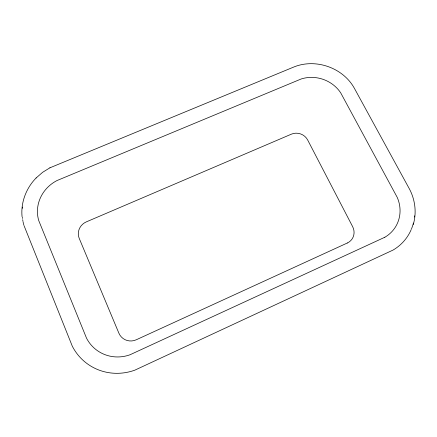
<?xml version="1.0" encoding="UTF-8"?>
<svg xmlns="http://www.w3.org/2000/svg" width="437" height="437" viewBox="0 0 437 437"><rect width="100%" height="100%" fill="white"/><g stroke="black" fill="none" stroke-linecap="round" stroke-linejoin="round"><path stroke-width="0.66" d="M413.276 224.498C416.805 212.743 415.161 199.725 409.42 188.948L354.309 88.176C342.837 67.462 315.192 58.001 293.391 67.189L49.916 167.808M36.173 177.925C26.187 188.052 20.615 202.55 22.079 216.774M36.091 178.001L42.624 172.309L50.009 167.759M23.986 225.508L72.285 346.159A53.014 51.173 -48.7 0 0 134.886 370.139L393.043 250.073A49.583 46.246 33.9 0 0 411.25 229.485M414.593 215.862A49.583 46.246 33.9 0 1 414.484 217.025M413.402 223.056A49.583 46.246 33.9 0 1 411.507 228.862M23.817 224.935A50.632 47.6 -24.3 0 1 23.106 222.023M22.986 221.439A50.632 47.6 -24.3 0 1 22.675 219.664M22.506 218.478A50.632 47.6 -24.3 0 1 22.369 217.287M22.342 208.274A50.632 47.6 -24.3 0 1 22.467 207.078M384.839 237.242L129.98 354.778A36.937 35.659 -48.6 0 1 86.537 338.189L38.762 220.636A35.282 33.168 -24.3 0 1 56.974 180.563L301.186 78.971A32.917 30.24 18.2 0 1 340.729 92.895L397.233 197.393A34.55 32.223 33.9 0 1 384.839 237.242M347.328 243.005L136.322 339.751A13.563 13.137 -52.2 0 1 118.848 333.103L79.212 238.362A13.023 12.378 -26.6 0 1 86.395 221.843L291.386 134.164A12.263 11.455 18.9 0 1 307.664 139.982L352.648 226.661A12.788 12.083 35.7 0 1 347.328 243.005"/></g></svg>
